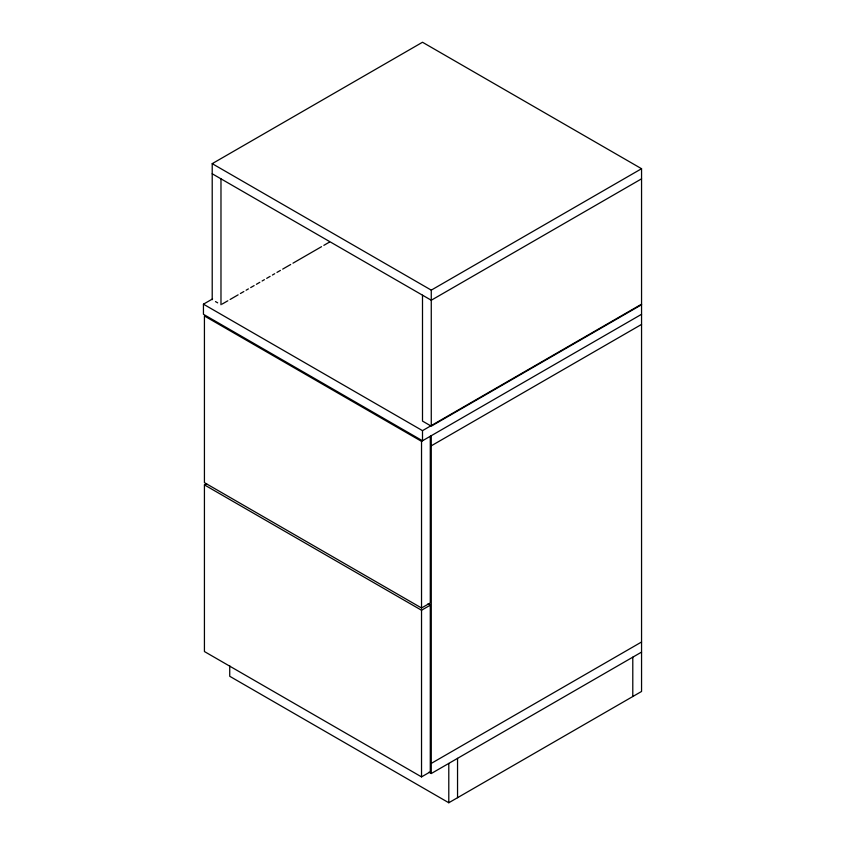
<?xml version="1.0" encoding="UTF-8"?>
<svg xmlns="http://www.w3.org/2000/svg" width="845" height="845" viewBox="0 0 845 845"><rect width="100%" height="100%" fill="white"/><g stroke="black" fill="none" stroke-linecap="round" stroke-linejoin="round"><path stroke-width="1.27" d="M212.211 299.679L212.211 163.655L422.5 42.25L641.556 168.715L641.556 691.463L448.79 802.75L229.734 676.285L229.734 665.786M641.556 304.179L422.5 430.644L422.5 440.763L203.444 314.298L203.444 304.179L212.581 298.908M222.119 304.084L227.833 300.788M230.115 299.468L238.121 294.842M240.402 293.521L243.835 291.546M246.117 290.226L248.398 288.905M250.69 287.585L254.113 285.61M256.405 284.29L259.827 282.304M262.119 280.984L264.4 279.674M266.693 278.354L270.115 276.368M272.407 275.047L274.688 273.727M276.97 272.407L280.403 270.432M282.684 269.111L290.691 264.496M292.972 263.175L321.544 246.677M323.836 245.356L329.55 242.061M212.211 163.655L431.267 290.131L641.556 168.715M641.556 178.834L431.267 300.239L212.211 173.774M428.003 603.858L430.285 605.178L430.285 771.834L421.528 776.893L204.427 651.548L204.427 484.893L206.613 483.625M641.556 304.739L431.267 426.155L431.267 290.131M430.285 436.274L430.285 602.929L421.528 607.988L204.427 482.643L204.427 315.988L421.528 441.333L641.556 314.298M431.267 445.822L641.556 324.417M204.427 484.893L421.528 610.238L430.285 605.178M431.267 763.405L641.556 641.999M428.985 772.203L431.267 773.524L641.556 652.108M215.496 301.58L217.683 302.848M430.168 425.521L422.5 421.095L422.5 295.19M203.444 304.179L422.5 430.644M632.789 657.167L632.789 696.512M457.546 758.345L457.546 797.691M448.79 763.405L448.79 802.75M431.267 435.703L431.267 773.524M421.528 441.333L421.528 607.988M421.528 610.238L421.528 776.893M220.978 178.834L220.978 304.739"/></g></svg>
